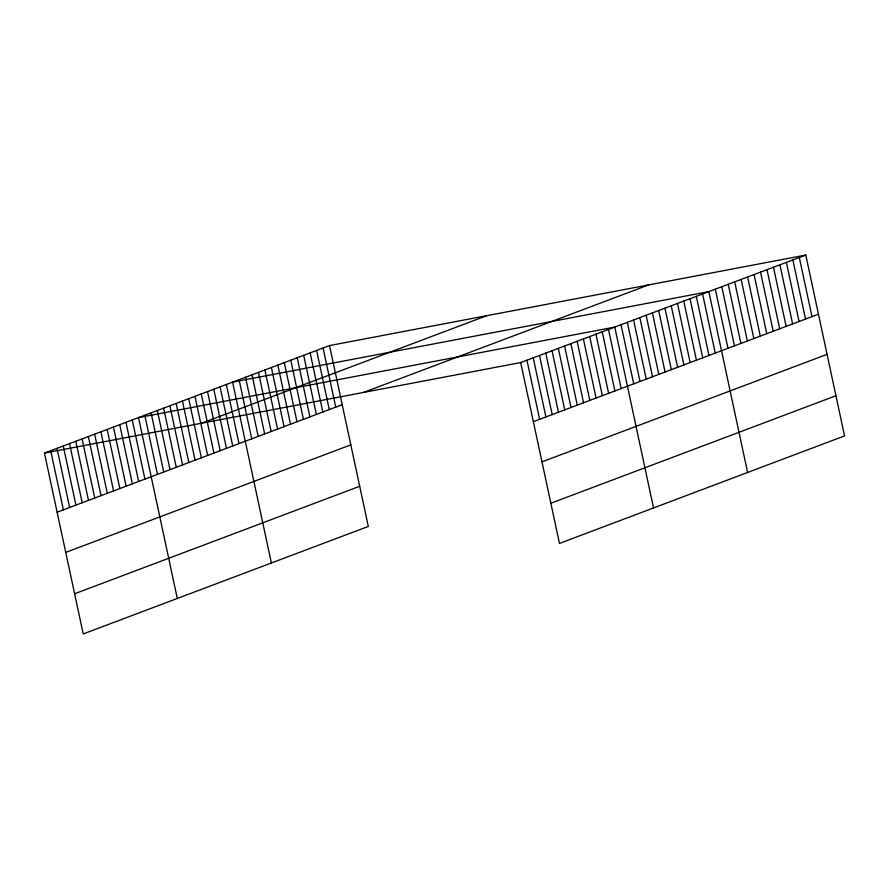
<?xml version="1.0" encoding="UTF-8"?>
<svg xmlns="http://www.w3.org/2000/svg" width="889" height="889" viewBox="0 0 889 889"><rect width="100%" height="100%" fill="white"/><g stroke="black" fill="none" stroke-linecap="round" stroke-linejoin="round"><path stroke-width="1.33" d="M329.53 345.577L368.313 526.432L83.222 633.946L44.45 453.09L329.53 345.577L805.778 255.054L844.55 435.91L559.47 543.423L520.687 362.568L805.778 255.054M201.614 423.22L486.694 315.706M363.534 392.438L648.614 284.924M57.129 512.208L342.209 404.695M65.742 552.38L350.822 444.867M74.609 593.774L359.701 486.261M533.367 421.686L818.458 314.184M541.979 461.858L827.07 354.355M550.858 503.252L835.938 395.738M44.45 453.09L520.687 362.568M799.311 257.499L811.99 316.617M792.855 259.932L805.534 319.051M786.387 262.366L799.067 321.496M779.931 264.811L792.61 323.929M773.463 267.245L786.143 326.363M767.007 269.678L779.686 328.797M760.539 272.112L773.219 331.241M754.083 274.557L766.763 333.675M747.616 276.99L760.295 336.109M741.159 279.424L753.839 338.553M734.692 281.869L747.371 340.987M728.235 284.302L740.915 343.421M721.768 286.736L734.447 345.865M715.312 289.169L727.991 348.299M747.616 472.47L708.844 291.614L232.607 382.126L271.378 562.981M702.577 293.981L715.256 353.1M696.309 296.337L708.978 355.467M690.031 298.704L702.71 357.834M683.763 301.071L696.431 360.189M677.485 303.438L690.164 362.556M671.217 305.805L683.897 364.923M664.95 308.172L677.618 367.29M658.671 310.528L671.351 369.657M652.404 312.895L665.072 372.024M646.125 315.262L658.805 374.391M639.858 317.629L652.537 376.747M633.59 319.996L646.259 379.114M627.312 322.363L639.991 381.481M621.044 324.729L633.713 383.848M653.537 507.941L614.766 327.085L138.528 417.608L177.3 598.464M608.498 329.452L621.178 388.582M602.231 331.819L614.899 390.938M595.952 334.186L608.632 393.305M589.685 336.553L602.353 395.672M583.406 338.92L596.086 398.039M577.139 341.276L589.818 400.406M570.871 343.643L583.54 402.773M564.593 346.01L577.272 405.128M558.325 348.377L570.994 407.495M552.047 350.744L564.726 409.862M545.779 353.111L558.459 412.229M539.512 355.467L552.18 414.596M533.233 357.834L545.913 416.963M526.966 360.201L539.634 419.33M323.074 348.01L335.753 407.14M316.606 350.455L329.286 409.573M310.15 352.889L322.829 412.007M303.682 355.322L316.362 414.452M297.226 357.767L309.905 416.885M290.759 360.201L303.438 419.319M284.302 362.634L296.982 421.753M277.835 365.068L290.514 424.197M271.378 367.513L284.058 426.631M264.911 369.946L277.59 429.065M258.455 372.38L271.134 431.509M251.987 374.825L264.666 433.943M245.531 377.258L258.21 436.377M239.063 379.692L251.743 438.81M226.339 384.493L239.008 443.622M220.061 386.859L232.74 445.978M213.793 389.226L226.462 448.345M207.515 391.593L220.194 450.712M201.247 393.96L213.927 453.079M194.98 396.316L207.648 455.446M188.701 398.683L201.381 457.813M182.434 401.05L195.102 460.169M176.155 403.417L188.835 462.536M169.888 405.784L182.567 464.903M163.62 408.151L176.289 467.27M157.342 410.518L170.021 469.636M151.074 412.874L163.743 472.003M144.796 415.241L157.475 474.37M132.261 419.975L144.929 479.093M125.982 422.342L138.662 481.46M119.715 424.709L132.383 483.827M113.436 427.064L126.116 486.194M107.169 429.431L119.848 488.561M100.901 431.798L113.57 490.917M94.623 434.165L107.302 493.284M88.355 436.532L101.024 495.651M82.077 438.899L94.756 498.018M75.809 441.255L88.489 500.385M69.542 443.622L82.21 502.752M63.263 445.989L75.943 505.108M56.996 448.356L69.664 507.475M50.717 450.723L63.397 509.842"/></g></svg>
